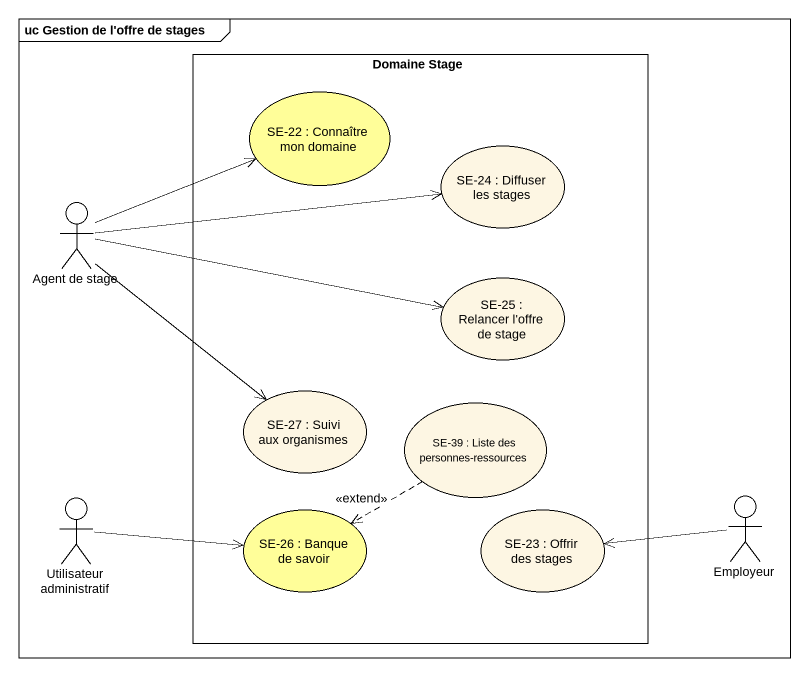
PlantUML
@startuml
mainframe uc Gestion de l'offre de stages
rectangle "Domaine Stage" as Domaine_Stage {
  usecase "SE-22 : Connaître mon domaine" as SE_22_Connaître_mon_domaine #FFFE99
  usecase "SE-24 : Diffuser les stages" as SE_24_Diffuser_les_stages
  usecase "SE-25 : Relancer l'offre de stage" as SE_25_Relancer_l_offre_de
  usecase "SE-27 : Suivi aux organismes" as SE_27_Suivi_aux_organismes
  usecase "SE-39 : Liste des personnes-ressources" as SE_39_Liste_des_personnes
  usecase "SE-26 : Banque de savoir" as SE_26_Banque_de_savoir #FFFE99
  usecase "SE-23 : Offrir des stages" as SE_23_Offrir_des_stages
}
actor "Agent de stage" as Agent_de_stage
actor "Utilisateur administratif" as Utilisateur_administratif
actor Employeur
Agent_de_stage -right-> SE_22_Connaître_mon_domaine
Agent_de_stage -right-> SE_24_Diffuser_les_stages
Agent_de_stage -right-> SE_25_Relancer_l_offre_de
Agent_de_stage --> SE_27_Suivi_aux_organismes
SE_39_Liste_des_personnes .left.> SE_26_Banque_de_savoir : <<extend>>
Utilisateur_administratif -right-> SE_26_Banque_de_savoir
Employeur -left-> SE_23_Offrir_des_stages
@enduml
